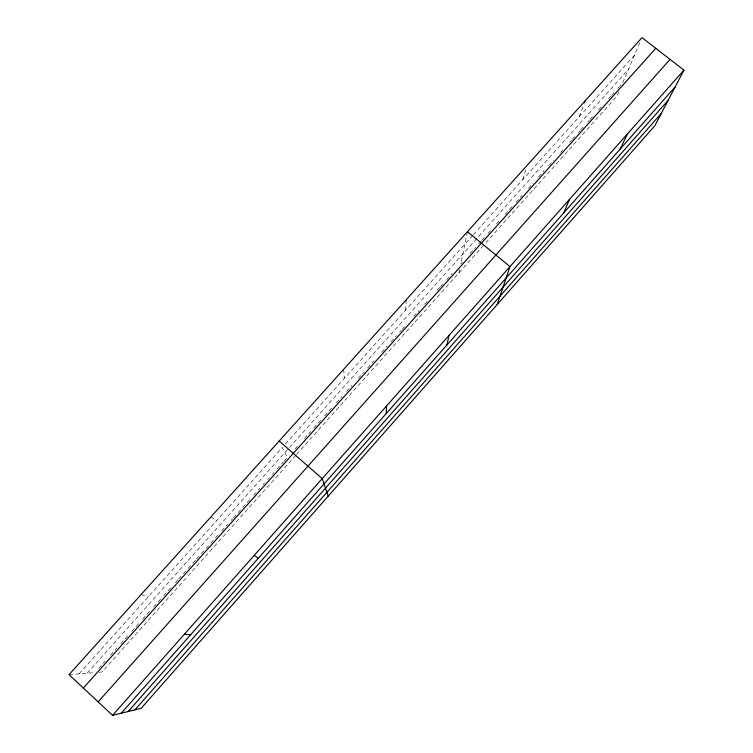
<?xml version="1.0" encoding="UTF-8"?>
<svg xmlns="http://www.w3.org/2000/svg" width="753" height="753" viewBox="0 0 753 753"><rect width="100%" height="100%" fill="white"/><g stroke="black" fill="none" stroke-linecap="round" stroke-linejoin="round"><path stroke-width="0.56" stroke-dasharray="3.77 2.82" d="M405.528 310.236L406.3 299.694M458.897 272.897L459.603 269.508M467.453 231.698L460.77 263.87L462.323 262.138M522.77 179.647L525.754 169.783M579.283 116.696L583.255 106.06M618.881 91.725L617.065 95.998L484.678 244.057M639.768 42.817L622.533 83.178L620.208 85.776M295.807 455.311L102.097 671.968L99.02 672.222M296.588 454.436L483.897 244.932M87.094 673.191L628.444 69.332M98.822 668.184L105.081 661.181M110.559 655.063L116.828 648.069M120.744 643.693L127.784 635.824M131.7 631.447L138.75 623.578M142.665 619.211L149.706 611.332M153.621 606.965L160.671 599.096M163.796 595.595L171.618 586.869M175.524 582.502L177.868 579.876M178.649 579.01L182.565 574.643M183.346 573.767L187.252 569.4M188.034 568.524L191.94 564.157M192.721 563.282L195.855 559.79M196.637 558.924L200.543 554.556M201.324 553.681L205.23 549.314M206.021 548.438L209.927 544.071M210.708 543.195L214.614 538.837M215.396 537.962L218.53 534.47M221.655 530.978L227.905 523.984M231.03 520.502L232.592 518.751M233.374 517.876L237.28 513.518M238.061 512.642L241.967 508.275M242.748 507.4L250.57 498.674M253.695 495.182L259.945 488.198M263.07 484.706L264.632 482.965M267.757 479.473L269.32 477.722M272.445 474.239L274.007 472.489M277.132 468.997L283.392 462.013M284.173 461.147L287.298 457.655L282.328 447.47L79.093 673.841M295.082 448.948L298.979 444.599M304.428 438.51L310.669 431.544M313.785 428.062L320.797 420.23M324.684 415.882L331.697 408.051M336.375 402.827L341.824 396.737M346.502 391.513L351.971 385.404M358.221 378.43L363.69 372.321M367.596 367.953L373.846 360.969M381.658 352.244L387.127 346.135M391.033 341.777L396.502 335.669M399.627 332.177L401.189 330.435M401.97 329.56L405.876 325.192M413.717 316.429L419.214 310.302M424.701 304.165L428.617 299.788M437.248 290.15L439.601 287.524M440.383 286.648L442.736 284.022M446.661 279.636L452.148 273.508M470.098 253.46L475.538 247.379M478.644 243.906L480.979 241.308M481.751 240.442L484.857 236.969M487.963 233.496L491.078 230.023M496.509 223.952L500.397 219.612M505.056 214.407L512.049 206.595M515.937 202.256L522.187 195.272M528.437 188.288L533.124 183.054M538.593 176.946L544.061 170.837M548.749 165.604L553.436 160.361M560.467 152.511L562.811 149.894M569.842 142.035L571.395 140.312M572.167 139.446L575.264 135.982M578.37 132.519L579.914 130.787M580.695 129.921L584.563 125.591M587.669 122.127L589.213 120.395M589.994 119.529L593.091 116.075M598.513 110.013L602.391 105.684M608.584 98.756L610.909 96.168M611.69 95.302L614.015 92.704M617.884 88.374L619.437 86.642M285.443 443.997L472.696 235.425M473.477 234.559L634.468 55.233M69.05 674.66L94.906 672.551M141.037 594.616L148.661 596.357M211.056 516.774L216.384 520.925M343.566 369.441L344.705 377.997"/><path stroke-width="1.13" d="M386.261 413.566L386.44 406.093M446.934 344.968L449.004 335.443M497.159 304.551L509.979 266.59L467.453 231.698M584.441 102.869L585.232 100.742M563.837 212.788L569.419 199.47M620.18 149.085L627.39 134.006M683.95 70.142L654.875 125.685L141.159 708.3L112.564 715.35L69.05 674.66L641.98 37.65L683.95 70.142L112.564 715.35M121.252 713.204L675.187 86.887M128.179 711.5L668.156 100.309M134.938 709.834L661.256 113.487M98.144 701.862L670.048 59.383M83.348 688.035L655.778 48.333M184.4 634.224L190.678 634.704M254.26 555.337L258.251 558.302M279.184 441.023L322.218 478.607L328.242 496.133"/></g></svg>
